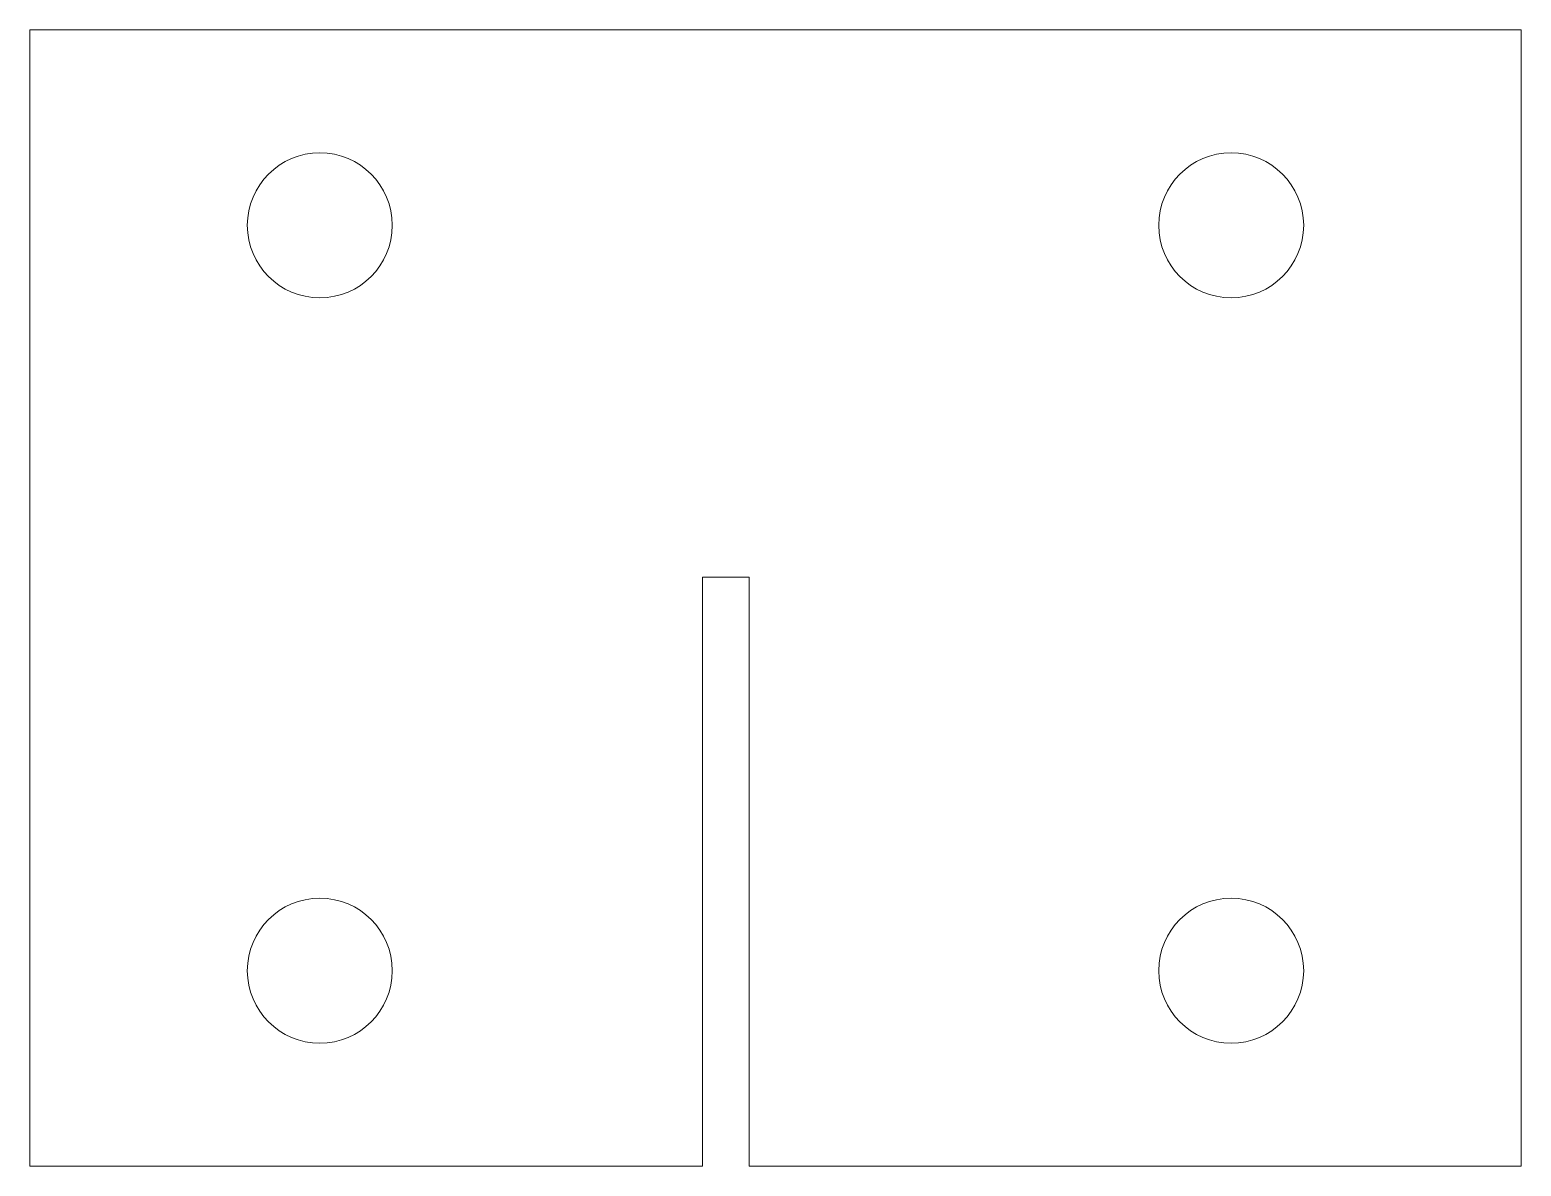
# Model space of a CAD drawing. Header units: inches. Extents: x 0.55 to 9.55, y 0.57 to 7.43.
import ezdxf

# ---------------------------------------------------------------- set-up
doc = ezdxf.new("R2010")
doc.units = ezdxf.units.IN
doc.header["$MEASUREMENT"] = 0

msp = doc.modelspace()

# ---------------------------------------------------------------- linework, layer by layer
at = {"color": 7, "linetype": 'Continuous', "lineweight": 15}
for p, q in [((9.5464, 7.4265), (0.5464, 7.4265)), ((0.5464, 7.4265), (0.5464, 0.5665)), ((9.5464, 0.5665), (9.5464, 7.4265)), ((4.887, 4.1215), (4.6057, 4.1215)), ((4.6057, 4.1215), (4.6057, 0.5665)), ((4.887, 0.5665), (4.887, 4.1215)), ((0.5464, 0.5665), (4.6057, 0.5665)), ((4.887, 0.5665), (9.5464, 0.5665))]:
    msp.add_line(p, q, dxfattribs=at)
for centre in [(2.2964, 6.2465), (7.7964, 6.2465), (2.2964, 1.7465), (7.7964, 1.7465)]:
    msp.add_circle(centre, 0.4375, dxfattribs=at)

doc.saveas('drawing.dxf')
